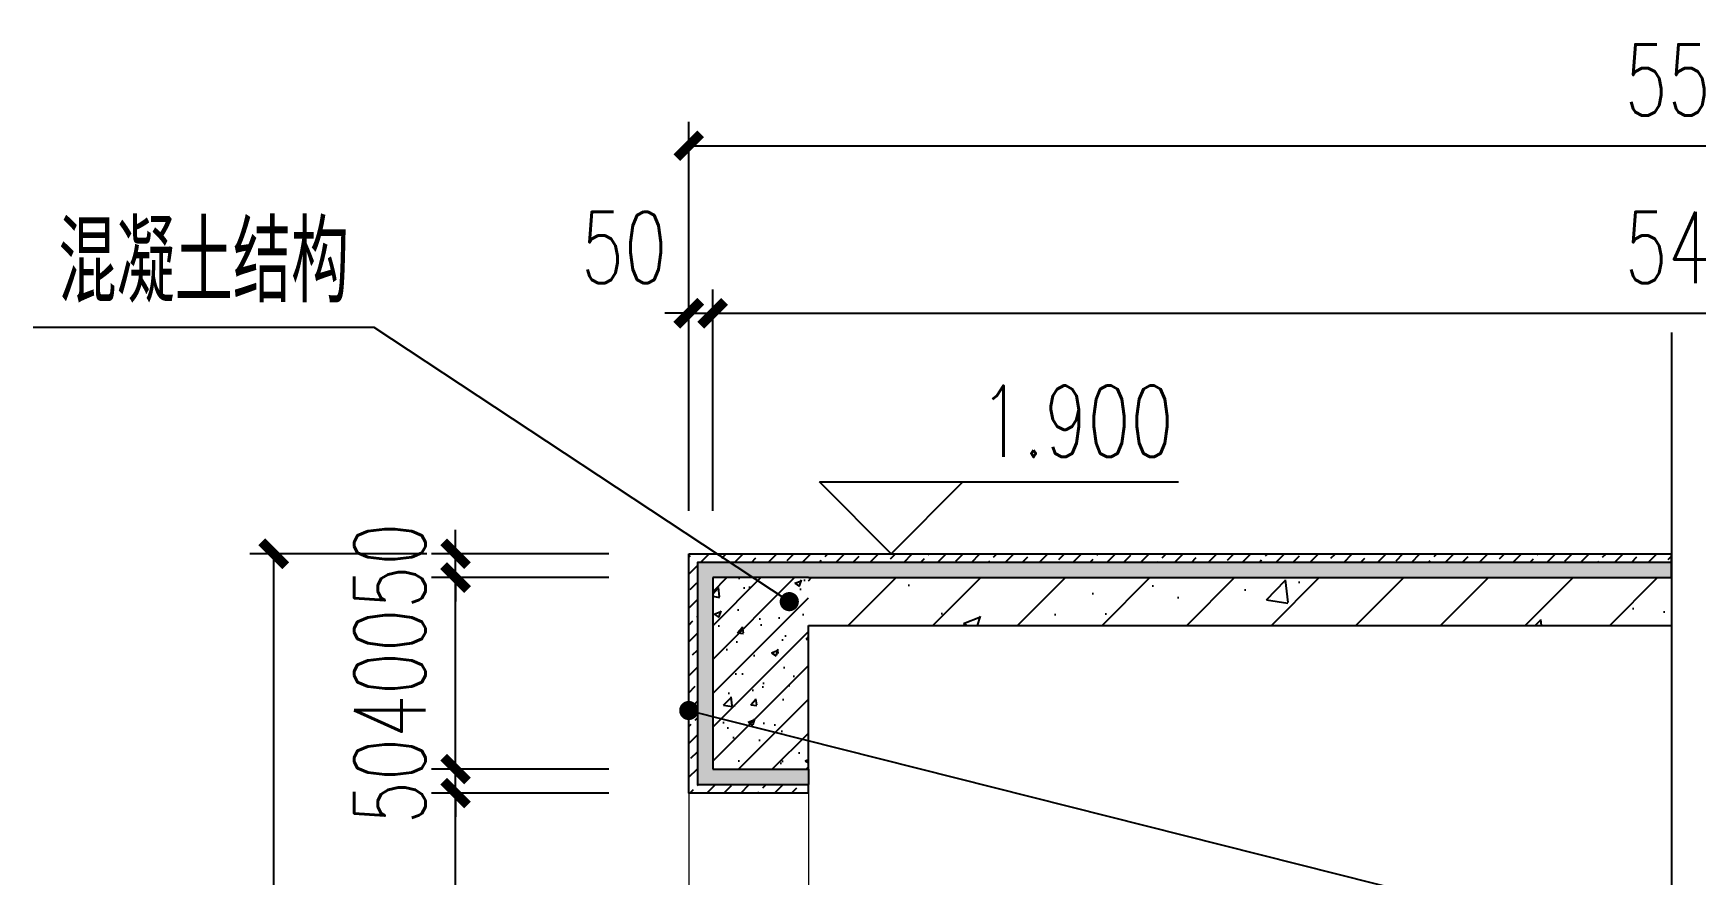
# Model space of a CAD drawing. Extents: x -4210259 to 293730, y -7499 to 868879.
# Drawn here: x -2177299 to -2173826, y 491797 to 493555 of the extents above; entities that cross this region are included whole.
import ezdxf

# ---------------------------------------------------------------- set-up
doc = ezdxf.new("R2010")
doc.units = 0
doc.header["$LTSCALE"] = 1000
doc.header["$MEASUREMENT"] = 0
doc.layers.get('Defpoints').update_dxf_attribs({"color": 210})
for name, color, linetype in [('A-AXIS-DP', 126, 'Continuous'), ('A-AXIS-ELEV', 4, 'Continuous'), ('A-AXIS-SYMB', 3, 'Continuous'), ('A-COLS', 6, 'Continuous'), ('A-CURTAIN', 134, 'Continuous'), ('A-HATCH-2', 251, 'Continuous'), ('AS-COLN', 6, 'Continuous'), ('PUB_HATCH', 8, 'Continuous'), ('PUB_TEXT', 7, 'Continuous')]:
    doc.layers.add(name, color=color, linetype=linetype)
doc.layers.add('A-WALL-HATCH', color=8, linetype='Continuous', lineweight=13)
doc.styles.add('_TCH_DIM', font='SIMPLEX', dxfattribs={"bigfont": 'GBCBIG'})
doc.styles.add('_TCH_DIM_T3', font='SIMPLEX', dxfattribs={"width": 0.705882, "bigfont": 'GBCBIG'})
doc.dimstyles.new('_TCH_ARCH&&50', dxfattribs={"dimtxt": 148.75, "dimasz": 50, "dimexe": 50, "dimexo": 50, "dimgap": 63.125, "dimtad": 1, "dimdec": 0, "dimzin": 0, "dimdsep": 46, "dimtxsty": '_TCH_DIM_T3', "dimblk": 'ARCHTICK', "dimcen": 0.09, "dimclrt": 7, "dimazin": 2, "dimtfac": 1, "dimtdec": 0, "dimtix": 1, "dimtmove": 2, "dimatfit": 3, "dimfxl": 0, "dimtolj": 1, "dimtzin": 0, "dimarcsym": 0})

# ---------------------------------------------------------------- blocks, each defined once
blk = doc.blocks.new('_ArchTick')
at = {"color": 0, "linetype": 'ByBlock', "const_width": 0.4}
blk.add_lwpolyline([(-0.5, -0.5), (0.5, 0.5)], dxfattribs=at)
blk = doc.blocks.new('*D115')
at = {"layer": 'A-AXIS-DP', "color": 0, "lineweight": -2}
for p, q in [((-2175929.6, 492907.5), (-2175929.6, 493370)), ((-2171659.3, 492907.5), (-2171659.3, 493370)), ((-2175929.6, 493320), (-2171659.3, 493320))]:
    blk.add_line(p, q, dxfattribs=at)
at = {"layer": 'Defpoints', "color": 0}
for p in [(-2171659.3, 493320), (-2175929.6, 492857.5), (-2171659.3, 492857.5)]:
    blk.add_point(p, dxfattribs=at)
at = {"layer": 'A-AXIS-DP', "color": 0, "lineweight": -2, "xscale": 50, "yscale": 50, "zscale": 50, "rotation": 180}
blk.add_blockref('_ArchTick', (-2175929.6, 493320), dxfattribs=at)
at = {"layer": 'A-AXIS-DP', "color": 0, "lineweight": -2, "xscale": 50, "yscale": 50, "zscale": 50}
blk.add_blockref('_ArchTick', (-2171659.3, 493320), dxfattribs=at)
at = {"layer": 'A-AXIS-DP', "color": 7, "insert": (-2173794.4, 493457.5), "char_height": 148.75, "attachment_point": 5, "style": '_TCH_DIM_T3'}
blk.add_mtext('\\A1;5500', dxfattribs=at)
blk = doc.blocks.new('*D116')
at = {"layer": 'A-AXIS-DP', "color": 0, "lineweight": -2}
for p, q in [((-2176476.7, 492467.5), (-2176846.7, 492467.5)), ((-2176796.7, 490267.5), (-2176796.7, 492467.5)), ((-2176476.7, 490267.5), (-2176846.7, 490267.5))]:
    blk.add_line(p, q, dxfattribs=at)
at = {"layer": 'Defpoints', "color": 0}
for p in [(-2176796.7, 492467.5), (-2176426.7, 492467.5), (-2176426.7, 490267.5)]:
    blk.add_point(p, dxfattribs=at)
at = {"layer": 'A-AXIS-DP', "color": 0, "lineweight": -2, "xscale": 50, "yscale": 50, "zscale": 50}
for p, rotation in [((-2176796.7, 492467.5), 90), ((-2176796.7, 490267.5), 270)]:
    blk.add_blockref('_ArchTick', p, dxfattribs=dict(at, rotation=rotation))
at = {"layer": 'A-AXIS-DP', "color": 7, "insert": (-2176934.2, 491367.5), "char_height": 148.75, "attachment_point": 5, "rotation": 90, "style": '_TCH_DIM_T3'}
blk.add_mtext('\\A1;2200', dxfattribs=at)
blk = doc.blocks.new('*D117')
at = {"layer": 'A-AXIS-DP', "color": 0, "lineweight": -2}
for p, q in [((-2176416.7, 492467.5), (-2176416.7, 492517.5)), ((-2176096.7, 492467.5), (-2176466.7, 492467.5)), ((-2176416.7, 492417.6), (-2176416.7, 492467.5)), ((-2176096.7, 492417.6), (-2176466.7, 492417.6)), ((-2176416.7, 492417.6), (-2176416.7, 492367.6))]:
    blk.add_line(p, q, dxfattribs=at)
at = {"layer": 'Defpoints', "color": 0}
for p in [(-2176416.7, 492467.5), (-2176046.7, 492467.5), (-2176046.7, 492417.6)]:
    blk.add_point(p, dxfattribs=at)
at = {"layer": 'A-AXIS-DP', "color": 0, "lineweight": -2, "xscale": 50, "yscale": 50, "zscale": 50}
for p, rotation in [((-2176416.7, 492467.5), 270), ((-2176416.7, 492417.6), 90)]:
    blk.add_blockref('_ArchTick', p, dxfattribs=dict(at, rotation=rotation))
at = {"layer": 'A-AXIS-DP', "color": 7, "insert": (-2176554.2, 492442.5), "char_height": 148.75, "attachment_point": 5, "rotation": 90, "style": '_TCH_DIM_T3'}
blk.add_mtext('\\A1;50', dxfattribs=at)
blk = doc.blocks.new('*D118')
at = {"layer": 'A-AXIS-DP', "color": 0, "lineweight": -2}
for p, q in [((-2176096.7, 492417.6), (-2176466.7, 492417.6)), ((-2176416.7, 492017.5), (-2176416.7, 492417.6)), ((-2176096.7, 492017.5), (-2176466.7, 492017.5))]:
    blk.add_line(p, q, dxfattribs=at)
at = {"layer": 'Defpoints', "color": 0}
for p in [(-2176416.7, 492417.6), (-2176046.7, 492417.6), (-2176046.7, 492017.5)]:
    blk.add_point(p, dxfattribs=at)
at = {"layer": 'A-AXIS-DP', "color": 0, "lineweight": -2, "xscale": 50, "yscale": 50, "zscale": 50}
for p, rotation in [((-2176416.7, 492417.6), 90), ((-2176416.7, 492017.5), 270)]:
    blk.add_blockref('_ArchTick', p, dxfattribs=dict(at, rotation=rotation))
at = {"layer": 'A-AXIS-DP', "color": 7, "insert": (-2176554.2, 492217.5), "char_height": 148.75, "attachment_point": 5, "rotation": 90, "style": '_TCH_DIM_T3'}
blk.add_mtext('\\A1;400', dxfattribs=at)
blk = doc.blocks.new('*D119')
at = {"layer": 'A-AXIS-DP', "color": 0, "lineweight": -2}
for p, q in [((-2176416.7, 492017.5), (-2176416.7, 492067.5)), ((-2176096.7, 492017.5), (-2176466.7, 492017.5)), ((-2176416.7, 491967.5), (-2176416.7, 492017.5)), ((-2176096.7, 491967.5), (-2176466.7, 491967.5)), ((-2176416.7, 491967.5), (-2176416.7, 491917.5))]:
    blk.add_line(p, q, dxfattribs=at)
at = {"layer": 'Defpoints', "color": 0}
for p in [(-2176416.7, 492017.5), (-2176046.7, 492017.5), (-2176046.7, 491967.5)]:
    blk.add_point(p, dxfattribs=at)
at = {"layer": 'A-AXIS-DP', "color": 0, "lineweight": -2, "xscale": 50, "yscale": 50, "zscale": 50}
for p, rotation in [((-2176416.7, 492017.5), 270), ((-2176416.7, 491967.5), 90)]:
    blk.add_blockref('_ArchTick', p, dxfattribs=dict(at, rotation=rotation))
at = {"layer": 'A-AXIS-DP', "color": 7, "insert": (-2176554.2, 491992.5), "char_height": 148.75, "attachment_point": 5, "rotation": 90, "style": '_TCH_DIM_T3'}
blk.add_mtext('\\A1;50', dxfattribs=at)
blk = doc.blocks.new('*D120')
at = {"layer": 'A-AXIS-DP', "color": 0, "lineweight": -2}
for p, q in [((-2176096.7, 491967.5), (-2176466.7, 491967.5)), ((-2176416.7, 490267.5), (-2176416.7, 491967.5)), ((-2176096.7, 490267.5), (-2176466.7, 490267.5))]:
    blk.add_line(p, q, dxfattribs=at)
at = {"layer": 'Defpoints', "color": 0}
for p in [(-2176416.7, 491967.5), (-2176046.7, 491967.5), (-2176046.7, 490267.5)]:
    blk.add_point(p, dxfattribs=at)
at = {"layer": 'A-AXIS-DP', "color": 0, "lineweight": -2, "xscale": 50, "yscale": 50, "zscale": 50}
for p, rotation in [((-2176416.7, 491967.5), 90), ((-2176416.7, 490267.5), 270)]:
    blk.add_blockref('_ArchTick', p, dxfattribs=dict(at, rotation=rotation))
at = {"layer": 'A-AXIS-DP', "color": 7, "insert": (-2176554.2, 491117.5), "char_height": 148.75, "attachment_point": 5, "rotation": 90, "style": '_TCH_DIM_T3'}
blk.add_mtext('\\A1;1700', dxfattribs=at)
blk = doc.blocks.new('*D123')
at = {"layer": 'A-AXIS-DP', "color": 0, "lineweight": -2}
for p, q in [((-2175929.6, 492557.5), (-2175929.6, 493020)), ((-2175879.6, 492557.5), (-2175879.6, 493020)), ((-2175929.6, 492970), (-2175979.6, 492970)), ((-2175929.6, 492970), (-2175879.6, 492970)), ((-2175879.6, 492970), (-2175829.6, 492970))]:
    blk.add_line(p, q, dxfattribs=at)
at = {"layer": 'Defpoints', "color": 0}
for p in [(-2175879.6, 492970), (-2175929.6, 492507.5), (-2175879.6, 492507.5)]:
    blk.add_point(p, dxfattribs=at)
at = {"layer": 'A-AXIS-DP', "color": 0, "lineweight": -2, "xscale": 50, "yscale": 50, "zscale": 50}
blk.add_blockref('_ArchTick', (-2175929.6, 492970), dxfattribs=at)
at = {"layer": 'A-AXIS-DP', "color": 0, "lineweight": -2, "xscale": 50, "yscale": 50, "zscale": 50, "rotation": 180}
blk.add_blockref('_ArchTick', (-2175879.6, 492970), dxfattribs=at)
at = {"layer": 'A-AXIS-DP', "color": 7, "insert": (-2176064.6, 493107.5), "char_height": 148.75, "attachment_point": 5, "style": '_TCH_DIM_T3'}
blk.add_mtext('\\A1;50', dxfattribs=at)
blk = doc.blocks.new('*D124')
at = {"layer": 'A-AXIS-DP', "color": 0, "lineweight": -2}
for p, q in [((-2175879.6, 492557.5), (-2175879.6, 493020)), ((-2171709.3, 492557.5), (-2171709.3, 493020)), ((-2175879.6, 492970), (-2171709.3, 492970))]:
    blk.add_line(p, q, dxfattribs=at)
at = {"layer": 'Defpoints', "color": 0}
for p in [(-2171709.3, 492970), (-2175879.6, 492507.5), (-2171709.3, 492507.5)]:
    blk.add_point(p, dxfattribs=at)
at = {"layer": 'A-AXIS-DP', "color": 0, "lineweight": -2, "xscale": 50, "yscale": 50, "zscale": 50, "rotation": 180}
blk.add_blockref('_ArchTick', (-2175879.6, 492970), dxfattribs=at)
at = {"layer": 'A-AXIS-DP', "color": 0, "lineweight": -2, "xscale": 50, "yscale": 50, "zscale": 50}
blk.add_blockref('_ArchTick', (-2171709.3, 492970), dxfattribs=at)
at = {"layer": 'A-AXIS-DP', "color": 7, "insert": (-2173794.4, 493107.5), "char_height": 148.75, "attachment_point": 5, "style": '_TCH_DIM_T3'}
blk.add_mtext('\\A1;5400', dxfattribs=at)

msp = doc.modelspace()

# ---------------------------------------------------------------- hatches: boundary and pattern name
at = {"layer": 'A-HATCH-2'}
h = msp.add_hatch(dxfattribs=at)
h.set_pattern_fill('天然石材', color=256, scale=10)
h.set_pattern_definition([(45, (-20656.7, -26652.05), (-35.3553532, 35.3553532), []), (45, (-20639.31, -26670), (-35.3553532, 35.3553532), [19.73685, -11.2782])])
h.paths.add_polyline_path([(-2173876.7, 492449.5), (-2173876.7, 492467.5), (-2175929.6, 492467.5), (-2175929.6, 491967.5), (-2175679.6, 491967.5), (-2175679.6, 491985.5), (-2175911.6, 491985.5), (-2175911.6, 492449.5)])
h = msp.add_hatch(dxfattribs=at)
h.set_pattern_fill('AR-SAND', color=256, scale=5, style=0)
h.set_pattern_definition([(37.5, (-20656.699, -26670), (-0.400007824, 12.235330933), [0, -9.652, 0, -10.795, 0, -10.31875]), (7.5, (-20656.7, -26670), (11.23808208, 17.92062751), [0, -5.207, 0, -8.6995, 0, -3.33375]), (327.5, (-20664.51, -26670), (19.774809256, 0.035929617), [0, -3.175, 0, -11.43, 0, -14.9225]), (317.5, (-20664.51, -26670), (19.08891131, 5.57323308), [0, -1.5875, 0, -7.493, 0, -8.5725])])
h.paths.add_polyline_path([(-2173876.7, 492449.5), (-2175911.6, 492449.5), (-2175911.6, 491985.5), (-2175679.6, 491985.5), (-2175679.6, 492017.5), (-2175879.6, 492017.5), (-2175879.6, 492417.6), (-2174649.6, 492417.6), (-2173876.7, 492417.6)])
at = {"layer": 'PUB_HATCH'}
h = msp.add_hatch(dxfattribs=at)
h.set_pattern_fill('钢筋混凝土', color=256, scale=20, style=0)
h.set_pattern_definition([(45, (0, 0), (-35.3553391, 35.3553391), []), (50, (0, 0), (143.4520365, -12.550427), [15, -165]), (355, (0, 0), (-27.750267, 150.438427), [12, -132]), (100.4514, (11.95, -1.05), (115.701876, 137.887908), [12.748038, -140.228422]), (46.1842, (0, 40), (213.44821, -33.103803), [22.5, -247.5]), (96.6356, (17.79, 37.24), (186.932541, 194.823574), [19.122058, -210.3426]), (351.1842, (0, 40), (186.93239, 194.82372), [18, -198]), (21, (20, 30), (119.3814104, -80.523778), [15, -165]), (326, (20, 30), (48.663066, 145.030009), [12, -132]), (71.4514, (29.95, 23.29), (168.044526, 64.506099), [12.748038, -140.228422]), (37.5, (0, 0), (2.4319711, 66.5787708), [0, -130.4, 0, -134, 0, -132.5]), (7.5, (0, 0), (52.6139075, 78.8823424), [0, -76.4, 0, -127.4, 0, -50.5]), (327.5, (-44.6, 0), (106.7644872, -4.5109743), [0, -50, 0, -156, 0, -207]), (317.5, (-64.6, 0), (116.637234, 20.0209965), [0, -65, 0, -103.6, 0, -147])])
h.paths.add_polyline_path([(-2175879.6, 492017.5), (-2175679.6, 492017.5), (-2175679.6, 492417.6), (-2175879.6, 492417.6)])
h = msp.add_hatch(dxfattribs=at)
h.set_pattern_fill('钢筋混凝土', color=256, scale=50, style=0)
h.set_pattern_definition([(45, (0, 0), (-88.3883476, 88.3883476), []), (50, (0, 0), (358.63009, -31.376067), [37.5, -412.5]), (355, (0, 0), (-69.375667, 376.096067), [30, -330]), (100.4514, (29.9, -2.6), (289.25469, 344.71977), [31.870095, -350.571056]), (46.1842, (0, 100), (533.62052, -82.75951), [56.25, -618.75]), (96.6356, (44.47, 93.1), (467.33135, 487.05894), [47.80514, -525.8565]), (351.1842, (0, 100), (467.33097, 487.0593), [45, -495]), (21, (50, 75), (298.453526, -201.309445), [37.5, -412.5]), (326, (50, 75), (121.657666, 362.57502), [30, -330]), (71.4514, (74.87, 58.22), (420.111314, 161.26525), [31.870095, -350.571056]), (37.5, (0, 0), (6.079928, 166.446927), [0, -326, 0, -335, 0, -331.25]), (7.5, (0, 0), (131.534769, 197.205856), [0, -191, 0, -318.5, 0, -126.25]), (327.5, (-111.5, 0), (266.911218, -11.277436), [0, -125, 0, -390, 0, -517.5]), (317.5, (-161.5, 0), (291.593085, 50.05249), [0, -162.5, 0, -259, 0, -367.5])])
h.paths.add_polyline_path([(-2175679.6, 492317.6), (-2173876.7, 492317.6), (-2173876.7, 492417.6), (-2175679.6, 492417.6)])

# ---------------------------------------------------------------- linework, layer by layer
at = {"layer": 'A-AXIS-ELEV'}
for p, q in [((-2175506.7, 492467.5), (-2175656.7, 492617.5)), ((-2175656.7, 492617.5), (-2174906.7, 492617.5)), ((-2175506.7, 492467.5), (-2175356.7, 492617.5)), ((-2175856.7, 492467.5), (-2175356.7, 492467.5))]:
    msp.add_line(p, q, dxfattribs=at)
at = {"layer": 'A-AXIS-SYMB'}
for p, q in [((-2176586.7, 492940), (-2177299.1, 492940)), ((-2175719.6, 492367.5), (-2176586.7, 492940)), ((-2175929.6, 492140), (-2171166.7, 490940))]:
    msp.add_line(p, q, dxfattribs=at)
msp.add_lwpolyline([(-2173876.7, 492930), (-2173876.7, 491011.3), (-2173771.7, 490973), (-2173981.7, 490936), (-2173876.7, 490898.8), (-2173876.7, 488980)], dxfattribs=at)
at = {"layer": 'A-AXIS-SYMB', "const_width": 20}
for points in [[(-2175711.2, 492361.9, 1), (-2175727.9, 492373, 1)], [(-2175939.3, 492142.4, 1), (-2175919.9, 492137.6, 1)]]:
    msp.add_lwpolyline(points, format="xyb", close=True, dxfattribs=at)
at = {"layer": 'A-COLS'}
for p, q in [((-2175679.6, 492417.6), (-2173876.7, 492417.6)), ((-2173876.7, 492417.6), (-2173876.7, 492317.6)), ((-2175679.6, 492317.6), (-2173876.7, 492317.6))]:
    msp.add_line(p, q, dxfattribs=at)
at = {"layer": 'A-CURTAIN'}
for p, q in [((-2173876.7, 492417.6), (-2173876.7, 492467.5)), ((-2175679.6, 492017.5), (-2175679.6, 491985.5)), ((-2175679.6, 491967.5), (-2175679.6, 491985.5))]:
    msp.add_line(p, q, dxfattribs=at)
for points in [[(-2175929.6, 492467.5), (-2173876.7, 492467.5)], [(-2175679.6, 491967.5), (-2175929.6, 491967.5), (-2175929.6, 492467.5)], [(-2173876.7, 492449.5), (-2175911.6, 492449.5), (-2175911.6, 491985.5), (-2175679.6, 491985.5)]]:
    msp.add_lwpolyline(points, dxfattribs=at)
at = {"layer": 'A-WALL-HATCH'}
for p, q in [((-2175929.6, 491967.5), (-2175929.6, 490267.5)), ((-2175679.6, 491967.5), (-2175679.6, 490267.5))]:
    msp.add_line(p, q, dxfattribs=at)
at = {"layer": 'AS-COLN'}
for p, q in [((-2175679.6, 492417.6), (-2175879.6, 492417.6)), ((-2175879.6, 492417.6), (-2175879.6, 492017.5)), ((-2175679.6, 492099), (-2175679.6, 492317.6)), ((-2175679.6, 492017.5), (-2175679.6, 492099)), ((-2175879.6, 492017.5), (-2175679.6, 492017.5))]:
    msp.add_line(p, q, dxfattribs=at)

# ---------------------------------------------------------------- texts
at = {"layer": 'PUB_TEXT', "style": '_TCH_DIM'}
msp.add_text('混凝土结构', height=168.79, dxfattribs=at).set_placement((-2177246.6, 492992.5))
at = {"layer": 'PUB_TEXT', "style": '_TCH_DIM', "width": 0.705882}
msp.add_text('1.900', height=148.75, dxfattribs=at).set_placement((-2175321.7, 492670))

# ---------------------------------------------------------------- dimensions: what is measured, and where the dimension line sits
at = {"layer": 'A-AXIS-DP'}
for p1, p2, text, picture, middle in [((-2175929.6, 492857.5), (-2171659.3, 492857.5), '5500', '*D115', (-2173794.4, 493457.5)), ((-2175879.6, 492507.5), (-2171709.3, 492507.5), '5400', '*D124', (-2173794.4, 493107.5))]:
    dim = msp.add_aligned_dim(p1=p1, p2=p2, distance=462.5, text=text, dimstyle='_TCH_ARCH&&50', dxfattribs=at)
    dim.commit()
    dim.dimension.update_dxf_attribs({"geometry": picture, "text_midpoint": middle})
dim = msp.add_linear_dim(base=(-2175879.6, 492970), p1=(-2175929.6, 492507.5), p2=(-2175879.6, 492507.5), angle=0, dimstyle='_TCH_ARCH&&50', dxfattribs=at)
dim.commit()
dim.dimension.update_dxf_attribs({"geometry": '*D123', "text_midpoint": (-2176064.6, 493107.5), "dimtype": 129})
for p1, p2, picture, middle in [((-2176046.7, 492417.6), (-2176046.7, 492467.5), '*D117', (-2176554.2, 492442.5)), ((-2176426.7, 490267.5), (-2176426.7, 492467.5), '*D116', (-2176934.2, 491367.5)), ((-2176046.7, 492017.5), (-2176046.7, 492417.6), '*D118', (-2176554.2, 492217.5)), ((-2176046.7, 491967.5), (-2176046.7, 492017.5), '*D119', (-2176554.2, 491992.5)), ((-2176046.7, 490267.5), (-2176046.7, 491967.5), '*D120', (-2176554.2, 491117.5))]:
    dim = msp.add_aligned_dim(p1=p1, p2=p2, distance=370, dimstyle='_TCH_ARCH&&50', dxfattribs=at)
    dim.commit()
    dim.dimension.update_dxf_attribs({"geometry": picture, "text_midpoint": middle})

doc.saveas('drawing.dxf')
